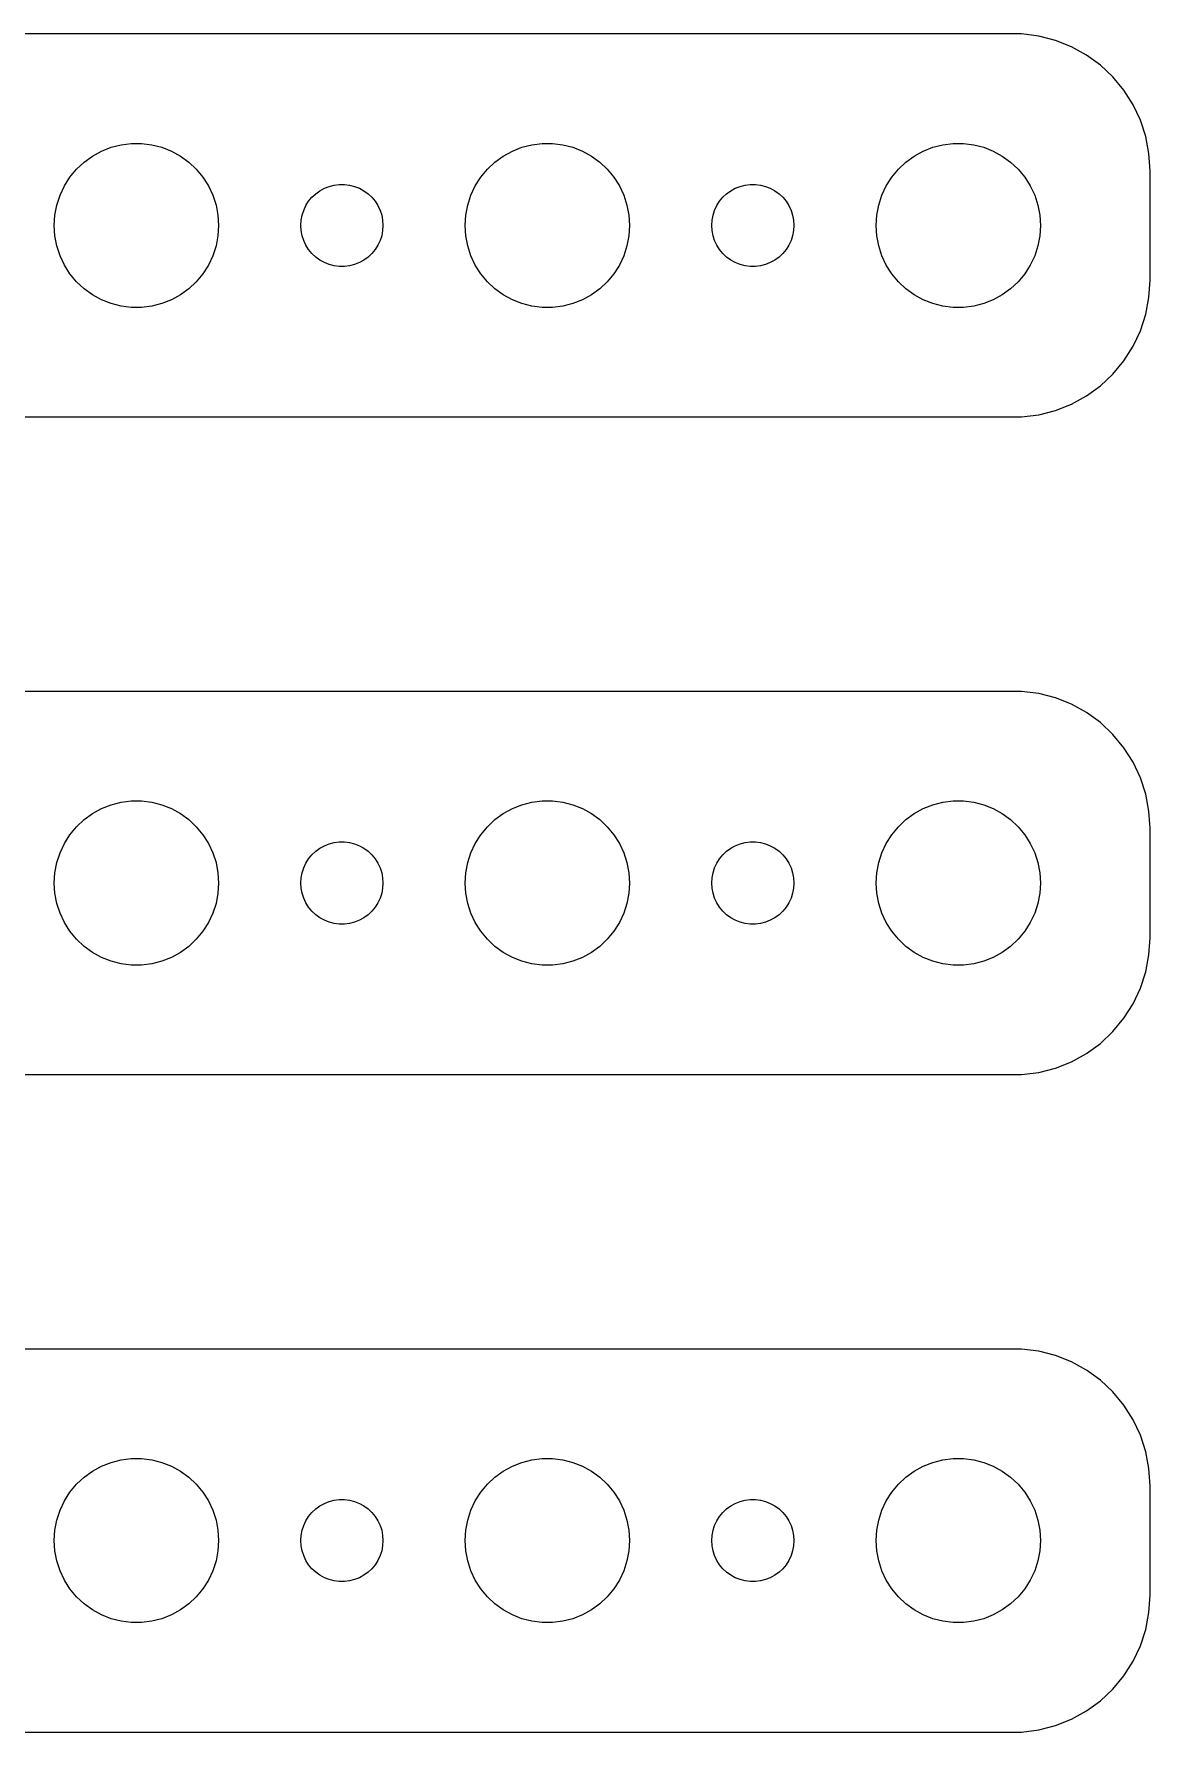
# Model space of a CAD drawing. Header units: metres. Extents: x -37 to 37, y 113 to 223.
# Drawn here: x -3.7 to 37, y 161 to 223 of the extents above; entities that cross this region are included whole.
import ezdxf

# ---------------------------------------------------------------- set-up
doc = ezdxf.new("R2010")
doc.units = ezdxf.units.M

msp = doc.modelspace()

# ---------------------------------------------------------------- linework, layer by layer
for p, q in [((32.3139, 222.99), (-32.3139, 222.99)), ((32.9369, 222.911), (32.3139, 222.99)), ((33.5451, 222.755), (32.9369, 222.911)), ((34.1289, 222.524), (33.5451, 222.755)), ((34.6791, 222.222), (34.1289, 222.524)), ((35.1871, 221.853), (34.6791, 222.222)), ((35.6448, 221.423), (35.1871, 221.853)), ((36.0451, 220.939), (35.6448, 221.423)), ((36.3815, 220.409), (36.0451, 220.939)), ((36.6489, 219.841), (36.3815, 220.409)), ((36.8429, 219.243), (36.6489, 219.841)), ((-1.27733, 218.714), (-0.92705, 218.853)), ((-0.92705, 218.853), (-0.56213, 218.947)), ((-0.56213, 218.947), (-0.18837, 218.994)), ((-0.18837, 218.994), (0.18837, 218.994)), ((0.18837, 218.994), (0.56213, 218.947)), ((0.56213, 218.947), (0.92705, 218.853)), ((0.92705, 218.853), (1.27733, 218.714)), ((13.7227, 218.714), (14.0729, 218.853)), ((14.0729, 218.853), (14.4379, 218.947)), ((14.4379, 218.947), (14.8116, 218.994)), ((14.8116, 218.994), (15.1884, 218.994)), ((15.1884, 218.994), (15.5621, 218.947)), ((15.5621, 218.947), (15.927, 218.853)), ((15.927, 218.853), (16.2773, 218.714)), ((28.7227, 218.714), (29.0729, 218.853)), ((29.0729, 218.853), (29.4379, 218.947)), ((29.4379, 218.947), (29.8116, 218.994)), ((29.8116, 218.994), (30.1884, 218.994)), ((30.1884, 218.994), (30.5621, 218.947)), ((30.5621, 218.947), (30.927, 218.853)), ((30.927, 218.853), (31.2773, 218.714)), ((36.9606, 218.627), (36.8429, 219.243)), ((-2.1869, 218.054), (-1.91226, 218.312)), ((-1.91226, 218.312), (-1.60747, 218.533)), ((-1.60747, 218.533), (-1.27733, 218.714)), ((1.27733, 218.714), (1.60747, 218.533)), ((1.60747, 218.533), (1.91226, 218.312)), ((1.91226, 218.312), (2.1869, 218.054)), ((12.8131, 218.054), (13.0877, 218.312)), ((13.0877, 218.312), (13.3925, 218.533)), ((13.3925, 218.533), (13.7227, 218.714)), ((16.2773, 218.714), (16.6075, 218.533)), ((16.6075, 218.533), (16.9123, 218.312)), ((16.9123, 218.312), (17.1869, 218.054)), ((27.8131, 218.054), (28.0877, 218.312)), ((28.0877, 218.312), (28.3925, 218.533)), ((28.3925, 218.533), (28.7227, 218.714)), ((31.2773, 218.714), (31.6075, 218.533)), ((31.6075, 218.533), (31.9123, 218.312)), ((31.9123, 218.312), (32.1869, 218.054)), ((37, 218), (36.9606, 218.627)), ((-2.62891, 217.445), (-2.42705, 217.763)), ((-2.42705, 217.763), (-2.1869, 218.054)), ((2.1869, 218.054), (2.42705, 217.763)), ((2.42705, 217.763), (2.62891, 217.445)), ((12.3711, 217.445), (12.5729, 217.763)), ((12.5729, 217.763), (12.8131, 218.054)), ((17.1869, 218.054), (17.427, 217.763)), ((17.427, 217.763), (17.6289, 217.445)), ((27.3711, 217.445), (27.5729, 217.763)), ((27.5729, 217.763), (27.8131, 218.054)), ((32.1869, 218.054), (32.427, 217.763)), ((32.427, 217.763), (32.6289, 217.445)), ((37, 214), (37, 218)), ((-2.90575, 216.746), (-2.78932, 217.104)), ((-2.78932, 217.104), (-2.62891, 217.445)), ((2.62891, 217.445), (2.78932, 217.104)), ((2.78932, 217.104), (2.90575, 216.746)), ((6.28647, 216.882), (6.40654, 217.027)), ((6.40654, 217.027), (6.54385, 217.156)), ((6.54385, 217.156), (6.69626, 217.266)), ((6.69626, 217.266), (6.86133, 217.357)), ((6.86133, 217.357), (7.03647, 217.427)), ((7.03647, 217.427), (7.21892, 217.473)), ((7.21892, 217.473), (7.40581, 217.497)), ((7.40581, 217.497), (7.59418, 217.497)), ((7.59418, 217.497), (7.78107, 217.473)), ((7.78107, 217.473), (7.96352, 217.427)), ((7.96352, 217.427), (8.13866, 217.357)), ((8.13866, 217.357), (8.30373, 217.266)), ((8.30373, 217.266), (8.45613, 217.156)), ((8.45613, 217.156), (8.59344, 217.027)), ((8.59344, 217.027), (8.71352, 216.882)), ((12.0942, 216.746), (12.2107, 217.104)), ((12.2107, 217.104), (12.3711, 217.445)), ((17.6289, 217.445), (17.7893, 217.104)), ((17.7893, 217.104), (17.9057, 216.746)), ((21.2865, 216.882), (21.4065, 217.027)), ((21.4065, 217.027), (21.5439, 217.156)), ((21.5439, 217.156), (21.6963, 217.266)), ((21.6963, 217.266), (21.8613, 217.357)), ((21.8613, 217.357), (22.0365, 217.427)), ((22.0365, 217.427), (22.2189, 217.473)), ((22.2189, 217.473), (22.4058, 217.497)), ((22.4058, 217.497), (22.5942, 217.497)), ((22.5942, 217.497), (22.7811, 217.473)), ((22.7811, 217.473), (22.9635, 217.427)), ((22.9635, 217.427), (23.1387, 217.357)), ((23.1387, 217.357), (23.3037, 217.266)), ((23.3037, 217.266), (23.4561, 217.156)), ((23.4561, 217.156), (23.5934, 217.027)), ((23.5934, 217.027), (23.7135, 216.882)), ((27.0942, 216.746), (27.2107, 217.104)), ((27.2107, 217.104), (27.3711, 217.445)), ((32.6289, 217.445), (32.7893, 217.104)), ((32.7893, 217.104), (32.9057, 216.746)), ((-3, 216), (-2.97633, 216.376)), ((-2.97633, 216.376), (-2.90575, 216.746)), ((2.90575, 216.746), (2.97633, 216.376)), ((2.97633, 216.376), (3, 216)), ((6.01183, 216.188), (6.04712, 216.373)), ((6.04712, 216.373), (6.10533, 216.552)), ((6.10533, 216.552), (6.18553, 216.723)), ((6.18553, 216.723), (6.28647, 216.882)), ((8.71352, 216.882), (8.81445, 216.723)), ((8.81445, 216.723), (8.89465, 216.552)), ((8.89465, 216.552), (8.95287, 216.373)), ((8.95287, 216.373), (8.98816, 216.188)), ((12, 216), (12.0237, 216.376)), ((12.0237, 216.376), (12.0942, 216.746)), ((17.9057, 216.746), (17.9763, 216.376)), ((17.9763, 216.376), (18, 216)), ((21.0118, 216.188), (21.0471, 216.373)), ((21.0471, 216.373), (21.1053, 216.552)), ((21.1053, 216.552), (21.1855, 216.723)), ((21.1855, 216.723), (21.2865, 216.882)), ((23.7135, 216.882), (23.8145, 216.723)), ((23.8145, 216.723), (23.8947, 216.552)), ((23.8947, 216.552), (23.9529, 216.373)), ((23.9529, 216.373), (23.9882, 216.188)), ((27, 216), (27.0237, 216.376)), ((27.0237, 216.376), (27.0942, 216.746)), ((32.9057, 216.746), (32.9763, 216.376)), ((32.9763, 216.376), (33, 216)), ((-2.97633, 215.624), (-3, 216)), ((3, 216), (2.97633, 215.624)), ((6, 216), (6.01183, 216.188)), ((6.01183, 215.812), (6, 216)), ((6.04712, 215.627), (6.01183, 215.812)), ((8.98816, 215.812), (8.95287, 215.627)), ((8.98816, 216.188), (9, 216)), ((9, 216), (8.98816, 215.812)), ((12.0237, 215.624), (12, 216)), ((18, 216), (17.9763, 215.624)), ((21, 216), (21.0118, 216.188)), ((21.0118, 215.812), (21, 216)), ((21.0471, 215.627), (21.0118, 215.812)), ((23.9882, 215.812), (23.9529, 215.627)), ((23.9882, 216.188), (24, 216)), ((24, 216), (23.9882, 215.812)), ((27.0237, 215.624), (27, 216)), ((33, 216), (32.9763, 215.624)), ((-2.90575, 215.254), (-2.97633, 215.624)), ((-2.78932, 214.896), (-2.90575, 215.254)), ((2.90575, 215.254), (2.78932, 214.896)), ((2.97633, 215.624), (2.90575, 215.254)), ((6.10533, 215.448), (6.04712, 215.627)), ((6.18553, 215.277), (6.10533, 215.448)), ((6.28647, 215.118), (6.18553, 215.277)), ((6.40654, 214.973), (6.28647, 215.118)), ((8.71352, 215.118), (8.59344, 214.973)), ((8.81445, 215.277), (8.71352, 215.118)), ((8.89465, 215.448), (8.81445, 215.277)), ((8.95287, 215.627), (8.89465, 215.448)), ((12.0942, 215.254), (12.0237, 215.624)), ((12.2107, 214.896), (12.0942, 215.254)), ((17.9057, 215.254), (17.7893, 214.896)), ((17.9763, 215.624), (17.9057, 215.254)), ((21.1053, 215.448), (21.0471, 215.627)), ((21.1855, 215.277), (21.1053, 215.448)), ((21.2865, 215.118), (21.1855, 215.277)), ((21.4065, 214.973), (21.2865, 215.118)), ((23.7135, 215.118), (23.5934, 214.973)), ((23.8145, 215.277), (23.7135, 215.118)), ((23.8947, 215.448), (23.8145, 215.277)), ((23.9529, 215.627), (23.8947, 215.448)), ((27.0942, 215.254), (27.0237, 215.624)), ((27.2107, 214.896), (27.0942, 215.254)), ((32.9057, 215.254), (32.7893, 214.896)), ((32.9763, 215.624), (32.9057, 215.254)), ((-2.62891, 214.555), (-2.78932, 214.896)), ((-2.42705, 214.237), (-2.62891, 214.555)), ((2.62891, 214.555), (2.42705, 214.237)), ((2.78932, 214.896), (2.62891, 214.555)), ((6.54385, 214.844), (6.40654, 214.973)), ((6.69626, 214.734), (6.54385, 214.844)), ((6.86133, 214.643), (6.69626, 214.734)), ((7.03647, 214.573), (6.86133, 214.643)), ((7.21892, 214.527), (7.03647, 214.573)), ((7.40581, 214.503), (7.21892, 214.527)), ((7.59418, 214.503), (7.40581, 214.503)), ((7.78107, 214.527), (7.59418, 214.503)), ((7.96352, 214.573), (7.78107, 214.527)), ((8.13866, 214.643), (7.96352, 214.573)), ((8.30373, 214.734), (8.13866, 214.643)), ((8.45613, 214.844), (8.30373, 214.734)), ((8.59344, 214.973), (8.45613, 214.844)), ((12.3711, 214.555), (12.2107, 214.896)), ((12.5729, 214.237), (12.3711, 214.555)), ((17.6289, 214.555), (17.427, 214.237)), ((17.7893, 214.896), (17.6289, 214.555)), ((21.5439, 214.844), (21.4065, 214.973)), ((21.6963, 214.734), (21.5439, 214.844)), ((21.8613, 214.643), (21.6963, 214.734)), ((22.0365, 214.573), (21.8613, 214.643)), ((22.2189, 214.527), (22.0365, 214.573)), ((22.4058, 214.503), (22.2189, 214.527)), ((22.5942, 214.503), (22.4058, 214.503)), ((22.7811, 214.527), (22.5942, 214.503)), ((22.9635, 214.573), (22.7811, 214.527)), ((23.1387, 214.643), (22.9635, 214.573)), ((23.3037, 214.734), (23.1387, 214.643)), ((23.4561, 214.844), (23.3037, 214.734)), ((23.5934, 214.973), (23.4561, 214.844)), ((27.3711, 214.555), (27.2107, 214.896)), ((27.5729, 214.237), (27.3711, 214.555)), ((32.6289, 214.555), (32.427, 214.237)), ((32.7893, 214.896), (32.6289, 214.555)), ((-2.1869, 213.946), (-2.42705, 214.237)), ((-1.91226, 213.688), (-2.1869, 213.946)), ((2.1869, 213.946), (1.91226, 213.688)), ((2.42705, 214.237), (2.1869, 213.946)), ((12.8131, 213.946), (12.5729, 214.237)), ((13.0877, 213.688), (12.8131, 213.946)), ((17.1869, 213.946), (16.9123, 213.688)), ((17.427, 214.237), (17.1869, 213.946)), ((27.8131, 213.946), (27.5729, 214.237)), ((28.0877, 213.688), (27.8131, 213.946)), ((32.1869, 213.946), (31.9123, 213.688)), ((32.427, 214.237), (32.1869, 213.946)), ((36.9606, 213.373), (37, 214)), ((-1.60747, 213.467), (-1.91226, 213.688)), ((-1.27733, 213.286), (-1.60747, 213.467)), ((-0.92705, 213.147), (-1.27733, 213.286)), ((1.27733, 213.286), (0.92705, 213.147)), ((1.60747, 213.467), (1.27733, 213.286)), ((1.91226, 213.688), (1.60747, 213.467)), ((13.3925, 213.467), (13.0877, 213.688)), ((13.7227, 213.286), (13.3925, 213.467)), ((14.0729, 213.147), (13.7227, 213.286)), ((16.2773, 213.286), (15.927, 213.147)), ((16.6075, 213.467), (16.2773, 213.286)), ((16.9123, 213.688), (16.6075, 213.467)), ((28.3925, 213.467), (28.0877, 213.688)), ((28.7227, 213.286), (28.3925, 213.467)), ((29.0729, 213.147), (28.7227, 213.286)), ((31.2773, 213.286), (30.927, 213.147)), ((31.6075, 213.467), (31.2773, 213.286)), ((31.9123, 213.688), (31.6075, 213.467)), ((36.8429, 212.757), (36.9606, 213.373)), ((-0.56213, 213.053), (-0.92705, 213.147)), ((-0.18837, 213.006), (-0.56213, 213.053)), ((0.18837, 213.006), (-0.18837, 213.006)), ((0.56213, 213.053), (0.18837, 213.006)), ((0.92705, 213.147), (0.56213, 213.053)), ((14.4379, 213.053), (14.0729, 213.147)), ((14.8116, 213.006), (14.4379, 213.053)), ((15.1884, 213.006), (14.8116, 213.006)), ((15.5621, 213.053), (15.1884, 213.006)), ((15.927, 213.147), (15.5621, 213.053)), ((29.4379, 213.053), (29.0729, 213.147)), ((29.8116, 213.006), (29.4379, 213.053)), ((30.1884, 213.006), (29.8116, 213.006)), ((30.5621, 213.053), (30.1884, 213.006)), ((30.927, 213.147), (30.5621, 213.053)), ((36.6489, 212.159), (36.8429, 212.757)), ((36.3815, 211.591), (36.6489, 212.159)), ((36.0451, 211.061), (36.3815, 211.591)), ((35.6448, 210.577), (36.0451, 211.061)), ((34.6791, 209.778), (35.1871, 210.147)), ((35.1871, 210.147), (35.6448, 210.577)), ((34.1289, 209.476), (34.6791, 209.778)), ((-32.3139, 209.01), (32.3139, 209.01)), ((32.3139, 209.01), (32.9369, 209.089)), ((32.9369, 209.089), (33.5451, 209.245)), ((33.5451, 209.245), (34.1289, 209.476)), ((32.3139, 198.99), (-32.3139, 198.99)), ((32.9369, 198.911), (32.3139, 198.99)), ((33.5451, 198.755), (32.9369, 198.911)), ((34.1289, 198.524), (33.5451, 198.755)), ((34.6791, 198.222), (34.1289, 198.524)), ((35.1871, 197.853), (34.6791, 198.222)), ((35.6448, 197.423), (35.1871, 197.853)), ((36.0451, 196.939), (35.6448, 197.423)), ((36.3815, 196.409), (36.0451, 196.939)), ((36.6489, 195.841), (36.3815, 196.409)), ((36.8429, 195.243), (36.6489, 195.841)), ((36.9606, 194.627), (36.8429, 195.243)), ((-1.60747, 194.533), (-1.27733, 194.714)), ((-1.27733, 194.714), (-0.92705, 194.853)), ((-0.92705, 194.853), (-0.56213, 194.947)), ((-0.56213, 194.947), (-0.18837, 194.994)), ((-0.18837, 194.994), (0.18837, 194.994)), ((0.18837, 194.994), (0.56213, 194.947)), ((0.56213, 194.947), (0.92705, 194.853)), ((0.92705, 194.853), (1.27733, 194.714)), ((1.27733, 194.714), (1.60747, 194.533)), ((13.3925, 194.533), (13.7227, 194.714)), ((13.7227, 194.714), (14.0729, 194.853)), ((14.0729, 194.853), (14.4379, 194.947)), ((14.4379, 194.947), (14.8116, 194.994)), ((14.8116, 194.994), (15.1884, 194.994)), ((15.1884, 194.994), (15.5621, 194.947)), ((15.5621, 194.947), (15.927, 194.853)), ((15.927, 194.853), (16.2773, 194.714)), ((16.2773, 194.714), (16.6075, 194.533)), ((28.3925, 194.533), (28.7227, 194.714)), ((28.7227, 194.714), (29.0729, 194.853)), ((29.0729, 194.853), (29.4379, 194.947)), ((29.4379, 194.947), (29.8116, 194.994)), ((29.8116, 194.994), (30.1884, 194.994)), ((30.1884, 194.994), (30.5621, 194.947)), ((30.5621, 194.947), (30.927, 194.853)), ((30.927, 194.853), (31.2773, 194.714)), ((31.2773, 194.714), (31.6075, 194.533)), ((37, 194), (36.9606, 194.627)), ((-2.42705, 193.763), (-2.1869, 194.054)), ((-2.1869, 194.054), (-1.91226, 194.312)), ((-1.91226, 194.312), (-1.60747, 194.533)), ((1.60747, 194.533), (1.91226, 194.312)), ((1.91226, 194.312), (2.1869, 194.054)), ((2.1869, 194.054), (2.42705, 193.763)), ((12.5729, 193.763), (12.8131, 194.054)), ((12.8131, 194.054), (13.0877, 194.312)), ((13.0877, 194.312), (13.3925, 194.533)), ((16.6075, 194.533), (16.9123, 194.312)), ((16.9123, 194.312), (17.1869, 194.054)), ((17.1869, 194.054), (17.427, 193.763)), ((27.5729, 193.763), (27.8131, 194.054)), ((27.8131, 194.054), (28.0877, 194.312)), ((28.0877, 194.312), (28.3925, 194.533)), ((31.6075, 194.533), (31.9123, 194.312)), ((31.9123, 194.312), (32.1869, 194.054)), ((32.1869, 194.054), (32.427, 193.763)), ((37, 190), (37, 194)), ((-2.78932, 193.104), (-2.62891, 193.445)), ((-2.62891, 193.445), (-2.42705, 193.763)), ((2.42705, 193.763), (2.62891, 193.445)), ((2.62891, 193.445), (2.78932, 193.104)), ((6.86133, 193.357), (7.03647, 193.427)), ((7.03647, 193.427), (7.21892, 193.473)), ((7.21892, 193.473), (7.40581, 193.497)), ((7.40581, 193.497), (7.59418, 193.497)), ((7.59418, 193.497), (7.78107, 193.473)), ((7.78107, 193.473), (7.96352, 193.427)), ((7.96352, 193.427), (8.13866, 193.357)), ((12.2107, 193.104), (12.3711, 193.445)), ((12.3711, 193.445), (12.5729, 193.763)), ((17.427, 193.763), (17.6289, 193.445)), ((17.6289, 193.445), (17.7893, 193.104)), ((21.8613, 193.357), (22.0365, 193.427)), ((22.0365, 193.427), (22.2189, 193.473)), ((22.2189, 193.473), (22.4058, 193.497)), ((22.4058, 193.497), (22.5942, 193.497)), ((22.5942, 193.497), (22.7811, 193.473)), ((22.7811, 193.473), (22.9635, 193.427)), ((22.9635, 193.427), (23.1387, 193.357)), ((27.2107, 193.104), (27.3711, 193.445)), ((27.3711, 193.445), (27.5729, 193.763)), ((32.427, 193.763), (32.6289, 193.445)), ((32.6289, 193.445), (32.7893, 193.104)), ((-2.90575, 192.746), (-2.78932, 193.104)), ((2.78932, 193.104), (2.90575, 192.746)), ((6.18553, 192.723), (6.28647, 192.882)), ((6.28647, 192.882), (6.40654, 193.027)), ((6.40654, 193.027), (6.54385, 193.156)), ((6.54385, 193.156), (6.69626, 193.266)), ((6.69626, 193.266), (6.86133, 193.357)), ((8.13866, 193.357), (8.30373, 193.266)), ((8.30373, 193.266), (8.45613, 193.156)), ((8.45613, 193.156), (8.59344, 193.027)), ((8.59344, 193.027), (8.71352, 192.882)), ((8.71352, 192.882), (8.81445, 192.723)), ((12.0942, 192.746), (12.2107, 193.104)), ((17.7893, 193.104), (17.9057, 192.746)), ((21.1855, 192.723), (21.2865, 192.882)), ((21.2865, 192.882), (21.4065, 193.027)), ((21.4065, 193.027), (21.5439, 193.156)), ((21.5439, 193.156), (21.6963, 193.266)), ((21.6963, 193.266), (21.8613, 193.357)), ((23.1387, 193.357), (23.3037, 193.266)), ((23.3037, 193.266), (23.4561, 193.156)), ((23.4561, 193.156), (23.5934, 193.027)), ((23.5934, 193.027), (23.7135, 192.882)), ((23.7135, 192.882), (23.8145, 192.723)), ((27.0942, 192.746), (27.2107, 193.104)), ((32.7893, 193.104), (32.9057, 192.746)), ((-3, 192), (-2.97633, 192.376)), ((-2.97633, 192.376), (-2.90575, 192.746)), ((2.90575, 192.746), (2.97633, 192.376)), ((2.97633, 192.376), (3, 192)), ((6, 192), (6.01183, 192.188)), ((6.01183, 192.188), (6.04712, 192.373)), ((6.04712, 192.373), (6.10533, 192.552)), ((6.10533, 192.552), (6.18553, 192.723)), ((8.81445, 192.723), (8.89465, 192.552)), ((8.89465, 192.552), (8.95287, 192.373)), ((8.95287, 192.373), (8.98816, 192.188)), ((8.98816, 192.188), (9, 192)), ((12, 192), (12.0237, 192.376)), ((12.0237, 192.376), (12.0942, 192.746)), ((17.9057, 192.746), (17.9763, 192.376)), ((17.9763, 192.376), (18, 192)), ((21, 192), (21.0118, 192.188)), ((21.0118, 192.188), (21.0471, 192.373)), ((21.0471, 192.373), (21.1053, 192.552)), ((21.1053, 192.552), (21.1855, 192.723)), ((23.8145, 192.723), (23.8947, 192.552)), ((23.8947, 192.552), (23.9529, 192.373)), ((23.9529, 192.373), (23.9882, 192.188)), ((23.9882, 192.188), (24, 192)), ((27, 192), (27.0237, 192.376)), ((27.0237, 192.376), (27.0942, 192.746)), ((32.9057, 192.746), (32.9763, 192.376)), ((32.9763, 192.376), (33, 192)), ((-2.97633, 191.624), (-3, 192)), ((-2.90575, 191.254), (-2.97633, 191.624)), ((2.97633, 191.624), (2.90575, 191.254)), ((3, 192), (2.97633, 191.624)), ((6.01183, 191.812), (6, 192)), ((6.04712, 191.627), (6.01183, 191.812)), ((6.10533, 191.448), (6.04712, 191.627)), ((8.95287, 191.627), (8.89465, 191.448)), ((8.98816, 191.812), (8.95287, 191.627)), ((9, 192), (8.98816, 191.812)), ((12.0237, 191.624), (12, 192)), ((12.0942, 191.254), (12.0237, 191.624)), ((17.9763, 191.624), (17.9057, 191.254)), ((18, 192), (17.9763, 191.624)), ((21.0118, 191.812), (21, 192)), ((21.0471, 191.627), (21.0118, 191.812)), ((21.1053, 191.448), (21.0471, 191.627)), ((23.9529, 191.627), (23.8947, 191.448)), ((23.9882, 191.812), (23.9529, 191.627)), ((24, 192), (23.9882, 191.812)), ((27.0237, 191.624), (27, 192)), ((27.0942, 191.254), (27.0237, 191.624)), ((32.9763, 191.624), (32.9057, 191.254)), ((33, 192), (32.9763, 191.624)), ((-2.78932, 190.896), (-2.90575, 191.254)), ((2.90575, 191.254), (2.78932, 190.896)), ((6.18553, 191.277), (6.10533, 191.448)), ((6.28647, 191.118), (6.18553, 191.277)), ((6.40654, 190.973), (6.28647, 191.118)), ((6.54385, 190.844), (6.40654, 190.973)), ((8.59344, 190.973), (8.45613, 190.844)), ((8.71352, 191.118), (8.59344, 190.973)), ((8.81445, 191.277), (8.71352, 191.118)), ((8.89465, 191.448), (8.81445, 191.277)), ((12.2107, 190.896), (12.0942, 191.254)), ((17.9057, 191.254), (17.7893, 190.896)), ((21.1855, 191.277), (21.1053, 191.448)), ((21.2865, 191.118), (21.1855, 191.277)), ((21.4065, 190.973), (21.2865, 191.118)), ((21.5439, 190.844), (21.4065, 190.973)), ((23.5934, 190.973), (23.4561, 190.844)), ((23.7135, 191.118), (23.5934, 190.973)), ((23.8145, 191.277), (23.7135, 191.118)), ((23.8947, 191.448), (23.8145, 191.277)), ((27.2107, 190.896), (27.0942, 191.254)), ((32.9057, 191.254), (32.7893, 190.896)), ((-2.62891, 190.555), (-2.78932, 190.896)), ((-2.42705, 190.237), (-2.62891, 190.555)), ((2.62891, 190.555), (2.42705, 190.237)), ((2.78932, 190.896), (2.62891, 190.555)), ((6.69626, 190.734), (6.54385, 190.844)), ((6.86133, 190.643), (6.69626, 190.734)), ((7.03647, 190.573), (6.86133, 190.643)), ((7.21892, 190.527), (7.03647, 190.573)), ((7.40581, 190.503), (7.21892, 190.527)), ((7.59418, 190.503), (7.40581, 190.503)), ((7.78107, 190.527), (7.59418, 190.503)), ((7.96352, 190.573), (7.78107, 190.527)), ((8.13866, 190.643), (7.96352, 190.573)), ((8.30373, 190.734), (8.13866, 190.643)), ((8.45613, 190.844), (8.30373, 190.734)), ((12.3711, 190.555), (12.2107, 190.896)), ((12.5729, 190.237), (12.3711, 190.555)), ((17.6289, 190.555), (17.427, 190.237)), ((17.7893, 190.896), (17.6289, 190.555)), ((21.6963, 190.734), (21.5439, 190.844)), ((21.8613, 190.643), (21.6963, 190.734)), ((22.0365, 190.573), (21.8613, 190.643)), ((22.2189, 190.527), (22.0365, 190.573)), ((22.4058, 190.503), (22.2189, 190.527)), ((22.5942, 190.503), (22.4058, 190.503)), ((22.7811, 190.527), (22.5942, 190.503)), ((22.9635, 190.573), (22.7811, 190.527)), ((23.1387, 190.643), (22.9635, 190.573)), ((23.3037, 190.734), (23.1387, 190.643)), ((23.4561, 190.844), (23.3037, 190.734)), ((27.3711, 190.555), (27.2107, 190.896)), ((27.5729, 190.237), (27.3711, 190.555)), ((32.6289, 190.555), (32.427, 190.237)), ((32.7893, 190.896), (32.6289, 190.555)), ((-2.1869, 189.946), (-2.42705, 190.237)), ((-1.91226, 189.688), (-2.1869, 189.946)), ((-1.60747, 189.467), (-1.91226, 189.688)), ((1.91226, 189.688), (1.60747, 189.467)), ((2.1869, 189.946), (1.91226, 189.688)), ((2.42705, 190.237), (2.1869, 189.946)), ((12.8131, 189.946), (12.5729, 190.237)), ((13.0877, 189.688), (12.8131, 189.946)), ((13.3925, 189.467), (13.0877, 189.688)), ((16.9123, 189.688), (16.6075, 189.467)), ((17.1869, 189.946), (16.9123, 189.688)), ((17.427, 190.237), (17.1869, 189.946)), ((27.8131, 189.946), (27.5729, 190.237)), ((28.0877, 189.688), (27.8131, 189.946)), ((28.3925, 189.467), (28.0877, 189.688)), ((31.9123, 189.688), (31.6075, 189.467)), ((32.1869, 189.946), (31.9123, 189.688)), ((32.427, 190.237), (32.1869, 189.946)), ((36.9606, 189.373), (37, 190)), ((-1.27733, 189.286), (-1.60747, 189.467)), ((-0.92705, 189.147), (-1.27733, 189.286)), ((-0.56213, 189.053), (-0.92705, 189.147)), ((-0.18837, 189.006), (-0.56213, 189.053)), ((0.56213, 189.053), (0.18837, 189.006)), ((0.92705, 189.147), (0.56213, 189.053)), ((1.27733, 189.286), (0.92705, 189.147)), ((1.60747, 189.467), (1.27733, 189.286)), ((13.7227, 189.286), (13.3925, 189.467)), ((14.0729, 189.147), (13.7227, 189.286)), ((14.4379, 189.053), (14.0729, 189.147)), ((14.8116, 189.006), (14.4379, 189.053)), ((15.5621, 189.053), (15.1884, 189.006)), ((15.927, 189.147), (15.5621, 189.053)), ((16.2773, 189.286), (15.927, 189.147)), ((16.6075, 189.467), (16.2773, 189.286)), ((28.7227, 189.286), (28.3925, 189.467)), ((29.0729, 189.147), (28.7227, 189.286)), ((29.4379, 189.053), (29.0729, 189.147)), ((29.8116, 189.006), (29.4379, 189.053)), ((30.5621, 189.053), (30.1884, 189.006)), ((30.927, 189.147), (30.5621, 189.053)), ((31.2773, 189.286), (30.927, 189.147)), ((31.6075, 189.467), (31.2773, 189.286)), ((36.8429, 188.757), (36.9606, 189.373)), ((0.18837, 189.006), (-0.18837, 189.006)), ((15.1884, 189.006), (14.8116, 189.006)), ((30.1884, 189.006), (29.8116, 189.006)), ((36.6489, 188.159), (36.8429, 188.757)), ((36.3815, 187.591), (36.6489, 188.159)), ((36.0451, 187.061), (36.3815, 187.591)), ((35.1871, 186.147), (35.6448, 186.577)), ((35.6448, 186.577), (36.0451, 187.061)), ((34.6791, 185.778), (35.1871, 186.147)), ((33.5451, 185.245), (34.1289, 185.476)), ((34.1289, 185.476), (34.6791, 185.778)), ((-32.3139, 185.01), (32.3139, 185.01)), ((32.3139, 185.01), (32.9369, 185.089)), ((32.9369, 185.089), (33.5451, 185.245)), ((32.3139, 174.99), (-32.3139, 174.99)), ((32.9369, 174.911), (32.3139, 174.99)), ((33.5451, 174.755), (32.9369, 174.911)), ((34.1289, 174.524), (33.5451, 174.755)), ((34.6791, 174.222), (34.1289, 174.524)), ((35.1871, 173.853), (34.6791, 174.222)), ((35.6448, 173.423), (35.1871, 173.853)), ((36.0451, 172.939), (35.6448, 173.423)), ((36.3815, 172.409), (36.0451, 172.939)), ((36.6489, 171.841), (36.3815, 172.409)), ((36.8429, 171.243), (36.6489, 171.841)), ((36.9606, 170.627), (36.8429, 171.243)), ((-1.91226, 170.312), (-1.60747, 170.533)), ((-1.60747, 170.533), (-1.27733, 170.714)), ((-1.27733, 170.714), (-0.92705, 170.853)), ((-0.92705, 170.853), (-0.56213, 170.947)), ((-0.56213, 170.947), (-0.18837, 170.994)), ((-0.18837, 170.994), (0.18837, 170.994)), ((0.18837, 170.994), (0.56213, 170.947)), ((0.56213, 170.947), (0.92705, 170.853)), ((0.92705, 170.853), (1.27733, 170.714)), ((1.27733, 170.714), (1.60747, 170.533)), ((1.60747, 170.533), (1.91226, 170.312)), ((13.0877, 170.312), (13.3925, 170.533)), ((13.3925, 170.533), (13.7227, 170.714)), ((13.7227, 170.714), (14.0729, 170.853)), ((14.0729, 170.853), (14.4379, 170.947)), ((14.4379, 170.947), (14.8116, 170.994)), ((14.8116, 170.994), (15.1884, 170.994)), ((15.1884, 170.994), (15.5621, 170.947)), ((15.5621, 170.947), (15.927, 170.853)), ((15.927, 170.853), (16.2773, 170.714)), ((16.2773, 170.714), (16.6075, 170.533)), ((16.6075, 170.533), (16.9123, 170.312)), ((28.0877, 170.312), (28.3925, 170.533)), ((28.3925, 170.533), (28.7227, 170.714)), ((28.7227, 170.714), (29.0729, 170.853)), ((29.0729, 170.853), (29.4379, 170.947)), ((29.4379, 170.947), (29.8116, 170.994)), ((29.8116, 170.994), (30.1884, 170.994)), ((30.1884, 170.994), (30.5621, 170.947)), ((30.5621, 170.947), (30.927, 170.853)), ((30.927, 170.853), (31.2773, 170.714)), ((31.2773, 170.714), (31.6075, 170.533)), ((31.6075, 170.533), (31.9123, 170.312)), ((37, 170), (36.9606, 170.627)), ((-2.42705, 169.763), (-2.1869, 170.054)), ((-2.1869, 170.054), (-1.91226, 170.312)), ((1.91226, 170.312), (2.1869, 170.054)), ((2.1869, 170.054), (2.42705, 169.763)), ((12.5729, 169.763), (12.8131, 170.054)), ((12.8131, 170.054), (13.0877, 170.312)), ((16.9123, 170.312), (17.1869, 170.054)), ((17.1869, 170.054), (17.427, 169.763)), ((27.5729, 169.763), (27.8131, 170.054)), ((27.8131, 170.054), (28.0877, 170.312)), ((31.9123, 170.312), (32.1869, 170.054)), ((32.1869, 170.054), (32.427, 169.763)), ((37, 166), (37, 170)), ((-2.78932, 169.104), (-2.62891, 169.445)), ((-2.62891, 169.445), (-2.42705, 169.763)), ((2.42705, 169.763), (2.62891, 169.445)), ((2.62891, 169.445), (2.78932, 169.104)), ((6.54385, 169.156), (6.69626, 169.266)), ((6.69626, 169.266), (6.86133, 169.357)), ((6.86133, 169.357), (7.03647, 169.427)), ((7.03647, 169.427), (7.21892, 169.473)), ((7.21892, 169.473), (7.40581, 169.497)), ((7.40581, 169.497), (7.59418, 169.497)), ((7.59418, 169.497), (7.78107, 169.473)), ((7.78107, 169.473), (7.96352, 169.427)), ((7.96352, 169.427), (8.13866, 169.357)), ((8.13866, 169.357), (8.30373, 169.266)), ((8.30373, 169.266), (8.45613, 169.156)), ((12.2107, 169.104), (12.3711, 169.445)), ((12.3711, 169.445), (12.5729, 169.763)), ((17.427, 169.763), (17.6289, 169.445)), ((17.6289, 169.445), (17.7893, 169.104)), ((21.5439, 169.156), (21.6963, 169.266)), ((21.6963, 169.266), (21.8613, 169.357)), ((21.8613, 169.357), (22.0365, 169.427)), ((22.0365, 169.427), (22.2189, 169.473)), ((22.2189, 169.473), (22.4058, 169.497)), ((22.4058, 169.497), (22.5942, 169.497)), ((22.5942, 169.497), (22.7811, 169.473)), ((22.7811, 169.473), (22.9635, 169.427)), ((22.9635, 169.427), (23.1387, 169.357)), ((23.1387, 169.357), (23.3037, 169.266)), ((23.3037, 169.266), (23.4561, 169.156)), ((27.2107, 169.104), (27.3711, 169.445)), ((27.3711, 169.445), (27.5729, 169.763)), ((32.427, 169.763), (32.6289, 169.445)), ((32.6289, 169.445), (32.7893, 169.104)), ((-2.97633, 168.376), (-2.90575, 168.746)), ((-2.90575, 168.746), (-2.78932, 169.104)), ((2.78932, 169.104), (2.90575, 168.746)), ((2.90575, 168.746), (2.97633, 168.376)), ((6.10533, 168.552), (6.18553, 168.723)), ((6.18553, 168.723), (6.28647, 168.882)), ((6.28647, 168.882), (6.40654, 169.027)), ((6.40654, 169.027), (6.54385, 169.156)), ((8.45613, 169.156), (8.59344, 169.027)), ((8.59344, 169.027), (8.71352, 168.882)), ((8.71352, 168.882), (8.81445, 168.723)), ((8.81445, 168.723), (8.89465, 168.552)), ((12.0237, 168.376), (12.0942, 168.746)), ((12.0942, 168.746), (12.2107, 169.104)), ((17.7893, 169.104), (17.9057, 168.746)), ((17.9057, 168.746), (17.9763, 168.376)), ((21.1053, 168.552), (21.1855, 168.723)), ((21.1855, 168.723), (21.2865, 168.882)), ((21.2865, 168.882), (21.4065, 169.027)), ((21.4065, 169.027), (21.5439, 169.156)), ((23.4561, 169.156), (23.5934, 169.027)), ((23.5934, 169.027), (23.7135, 168.882)), ((23.7135, 168.882), (23.8145, 168.723)), ((23.8145, 168.723), (23.8947, 168.552)), ((27.0237, 168.376), (27.0942, 168.746)), ((27.0942, 168.746), (27.2107, 169.104)), ((32.7893, 169.104), (32.9057, 168.746)), ((32.9057, 168.746), (32.9763, 168.376)), ((-3, 168), (-2.97633, 168.376)), ((-2.97633, 167.624), (-3, 168)), ((2.97633, 168.376), (3, 168)), ((3, 168), (2.97633, 167.624)), ((6, 168), (6.01183, 168.188)), ((6.01183, 167.812), (6, 168)), ((6.01183, 168.188), (6.04712, 168.373)), ((6.04712, 168.373), (6.10533, 168.552)), ((8.89465, 168.552), (8.95287, 168.373)), ((8.95287, 168.373), (8.98816, 168.188)), ((8.98816, 168.188), (9, 168)), ((9, 168), (8.98816, 167.812)), ((12, 168), (12.0237, 168.376)), ((12.0237, 167.624), (12, 168)), ((17.9763, 168.376), (18, 168)), ((18, 168), (17.9763, 167.624)), ((21, 168), (21.0118, 168.188)), ((21.0118, 167.812), (21, 168)), ((21.0118, 168.188), (21.0471, 168.373)), ((21.0471, 168.373), (21.1053, 168.552)), ((23.8947, 168.552), (23.9529, 168.373)), ((23.9529, 168.373), (23.9882, 168.188)), ((23.9882, 168.188), (24, 168)), ((24, 168), (23.9882, 167.812)), ((27, 168), (27.0237, 168.376)), ((27.0237, 167.624), (27, 168)), ((32.9763, 168.376), (33, 168)), ((33, 168), (32.9763, 167.624)), ((-2.90575, 167.254), (-2.97633, 167.624)), ((2.97633, 167.624), (2.90575, 167.254)), ((6.04712, 167.627), (6.01183, 167.812)), ((6.10533, 167.448), (6.04712, 167.627)), ((6.18553, 167.277), (6.10533, 167.448)), ((8.89465, 167.448), (8.81445, 167.277)), ((8.95287, 167.627), (8.89465, 167.448)), ((8.98816, 167.812), (8.95287, 167.627)), ((12.0942, 167.254), (12.0237, 167.624)), ((17.9763, 167.624), (17.9057, 167.254)), ((21.0471, 167.627), (21.0118, 167.812)), ((21.1053, 167.448), (21.0471, 167.627)), ((21.1855, 167.277), (21.1053, 167.448)), ((23.8947, 167.448), (23.8145, 167.277)), ((23.9529, 167.627), (23.8947, 167.448)), ((23.9882, 167.812), (23.9529, 167.627)), ((27.0942, 167.254), (27.0237, 167.624)), ((32.9763, 167.624), (32.9057, 167.254)), ((-2.78932, 166.896), (-2.90575, 167.254)), ((-2.62891, 166.555), (-2.78932, 166.896)), ((2.78932, 166.896), (2.62891, 166.555)), ((2.90575, 167.254), (2.78932, 166.896)), ((6.28647, 167.118), (6.18553, 167.277)), ((6.40654, 166.973), (6.28647, 167.118)), ((6.54385, 166.844), (6.40654, 166.973)), ((6.69626, 166.734), (6.54385, 166.844)), ((6.86133, 166.643), (6.69626, 166.734)), ((8.30373, 166.734), (8.13866, 166.643)), ((8.45613, 166.844), (8.30373, 166.734)), ((8.59344, 166.973), (8.45613, 166.844)), ((8.71352, 167.118), (8.59344, 166.973)), ((8.81445, 167.277), (8.71352, 167.118)), ((12.2107, 166.896), (12.0942, 167.254)), ((12.3711, 166.555), (12.2107, 166.896)), ((17.7893, 166.896), (17.6289, 166.555)), ((17.9057, 167.254), (17.7893, 166.896)), ((21.2865, 167.118), (21.1855, 167.277)), ((21.4065, 166.973), (21.2865, 167.118)), ((21.5439, 166.844), (21.4065, 166.973)), ((21.6963, 166.734), (21.5439, 166.844)), ((21.8613, 166.643), (21.6963, 166.734)), ((23.3037, 166.734), (23.1387, 166.643)), ((23.4561, 166.844), (23.3037, 166.734)), ((23.5934, 166.973), (23.4561, 166.844)), ((23.7135, 167.118), (23.5934, 166.973)), ((23.8145, 167.277), (23.7135, 167.118)), ((27.2107, 166.896), (27.0942, 167.254)), ((27.3711, 166.555), (27.2107, 166.896)), ((32.7893, 166.896), (32.6289, 166.555)), ((32.9057, 167.254), (32.7893, 166.896)), ((-2.42705, 166.237), (-2.62891, 166.555)), ((-2.1869, 165.946), (-2.42705, 166.237)), ((2.42705, 166.237), (2.1869, 165.946)), ((2.62891, 166.555), (2.42705, 166.237)), ((7.03647, 166.573), (6.86133, 166.643)), ((7.21892, 166.527), (7.03647, 166.573)), ((7.40581, 166.503), (7.21892, 166.527)), ((7.59418, 166.503), (7.40581, 166.503)), ((7.78107, 166.527), (7.59418, 166.503)), ((7.96352, 166.573), (7.78107, 166.527)), ((8.13866, 166.643), (7.96352, 166.573)), ((12.5729, 166.237), (12.3711, 166.555)), ((12.8131, 165.946), (12.5729, 166.237)), ((17.427, 166.237), (17.1869, 165.946)), ((17.6289, 166.555), (17.427, 166.237)), ((22.0365, 166.573), (21.8613, 166.643)), ((22.2189, 166.527), (22.0365, 166.573)), ((22.4058, 166.503), (22.2189, 166.527)), ((22.5942, 166.503), (22.4058, 166.503)), ((22.7811, 166.527), (22.5942, 166.503)), ((22.9635, 166.573), (22.7811, 166.527)), ((23.1387, 166.643), (22.9635, 166.573)), ((27.5729, 166.237), (27.3711, 166.555)), ((27.8131, 165.946), (27.5729, 166.237)), ((32.427, 166.237), (32.1869, 165.946)), ((32.6289, 166.555), (32.427, 166.237)), ((-1.91226, 165.688), (-2.1869, 165.946)), ((-1.60747, 165.467), (-1.91226, 165.688)), ((1.91226, 165.688), (1.60747, 165.467)), ((2.1869, 165.946), (1.91226, 165.688)), ((13.0877, 165.688), (12.8131, 165.946)), ((13.3925, 165.467), (13.0877, 165.688)), ((16.9123, 165.688), (16.6075, 165.467)), ((17.1869, 165.946), (16.9123, 165.688)), ((28.0877, 165.688), (27.8131, 165.946)), ((28.3925, 165.467), (28.0877, 165.688)), ((31.9123, 165.688), (31.6075, 165.467)), ((32.1869, 165.946), (31.9123, 165.688)), ((36.9606, 165.373), (37, 166)), ((-1.27733, 165.286), (-1.60747, 165.467)), ((-0.92705, 165.147), (-1.27733, 165.286)), ((-0.56213, 165.053), (-0.92705, 165.147)), ((-0.18837, 165.006), (-0.56213, 165.053)), ((0.18837, 165.006), (-0.18837, 165.006)), ((0.56213, 165.053), (0.18837, 165.006)), ((0.92705, 165.147), (0.56213, 165.053)), ((1.27733, 165.286), (0.92705, 165.147)), ((1.60747, 165.467), (1.27733, 165.286)), ((13.7227, 165.286), (13.3925, 165.467)), ((14.0729, 165.147), (13.7227, 165.286)), ((14.4379, 165.053), (14.0729, 165.147)), ((14.8116, 165.006), (14.4379, 165.053)), ((15.1884, 165.006), (14.8116, 165.006)), ((15.5621, 165.053), (15.1884, 165.006)), ((15.927, 165.147), (15.5621, 165.053)), ((16.2773, 165.286), (15.927, 165.147)), ((16.6075, 165.467), (16.2773, 165.286)), ((28.7227, 165.286), (28.3925, 165.467)), ((29.0729, 165.147), (28.7227, 165.286)), ((29.4379, 165.053), (29.0729, 165.147)), ((29.8116, 165.006), (29.4379, 165.053)), ((30.1884, 165.006), (29.8116, 165.006)), ((30.5621, 165.053), (30.1884, 165.006)), ((30.927, 165.147), (30.5621, 165.053)), ((31.2773, 165.286), (30.927, 165.147)), ((31.6075, 165.467), (31.2773, 165.286)), ((36.8429, 164.757), (36.9606, 165.373)), ((36.6489, 164.159), (36.8429, 164.757)), ((36.3815, 163.591), (36.6489, 164.159)), ((35.6448, 162.577), (36.0451, 163.061)), ((36.0451, 163.061), (36.3815, 163.591)), ((35.1871, 162.147), (35.6448, 162.577)), ((34.1289, 161.476), (34.6791, 161.778)), ((34.6791, 161.778), (35.1871, 162.147)), ((32.9369, 161.089), (33.5451, 161.245)), ((33.5451, 161.245), (34.1289, 161.476)), ((-32.3139, 161.01), (32.3139, 161.01)), ((32.3139, 161.01), (32.9369, 161.089))]:
    msp.add_line(p, q)

doc.saveas('drawing.dxf')
